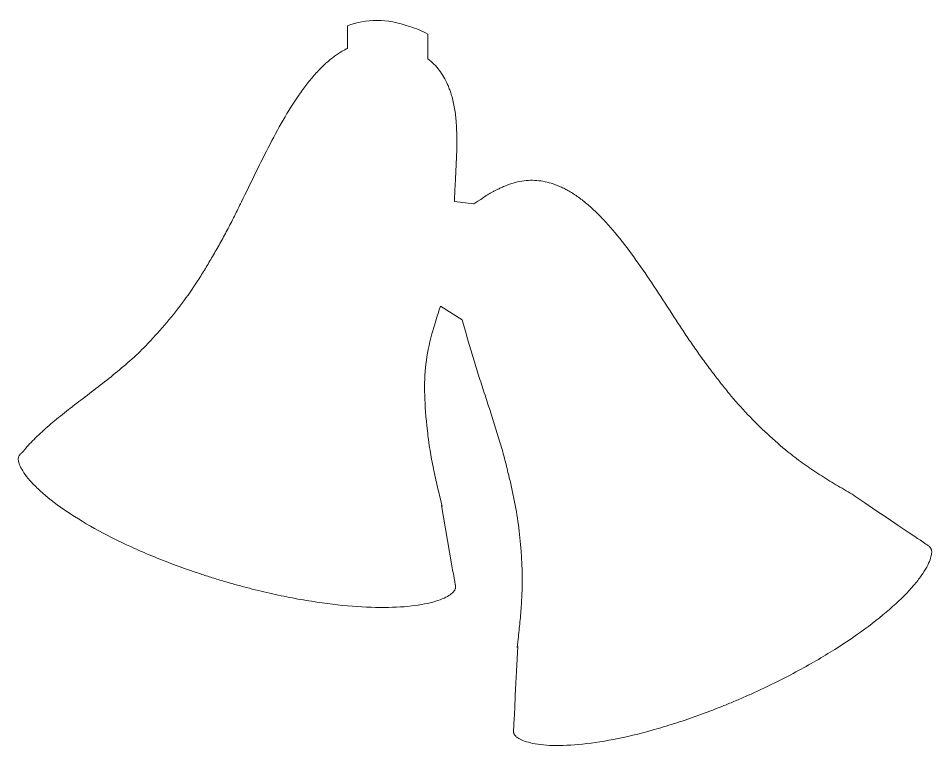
# Model space of a CAD drawing. Header units: millimetres. Extents: x -1421 to 1627, y -249 to 386.
# Drawn here: x -349.6 to 48.5, y -151.6 to 165.3 of the extents above; entities that cross this region are included whole.
import ezdxf

# ---------------------------------------------------------------- set-up
doc = ezdxf.new("R2010")
doc.units = ezdxf.units.MM
doc.header["$MEASUREMENT"] = 0
doc.layers.add('Camada 1', color=7, linetype='Continuous')

msp = doc.modelspace()

# ---------------------------------------------------------------- linework, layer by layer
at = {"layer": 'Camada 1', "color": 175, "lineweight": 20}
msp.add_open_spline([(-158.494, 107.2134), (-158.6142, 102.9319), (-158.8658, 98.6424), (-159.0894, 94.5037), (-159.0894, 94.5037), (-159.2598, 91.3508), (-159.4137, 88.2849), (-159.4844, 85.3853), (-159.4844, 85.3853), (-159.4844, 85.3853), (-151.0337, 84.3681), (-151.0337, 84.3681), (-151.0337, 84.3681), (-151.0337, 84.3681), (-149.2139, 85.5765), (-149.2139, 85.5765), (-149.2139, 85.5765), (-149.2139, 85.5765), (-148.0049, 86.3794), (-148.0049, 86.3794), (-148.0049, 86.3794), (-148.0049, 86.3794), (-146.7959, 87.1822), (-146.7959, 87.1822), (-146.7959, 87.1822), (-146.7959, 87.1822), (-146.1915, 87.5836), (-146.1915, 87.5836), (-146.1915, 87.5836), (-146.1915, 87.5836), (-145.8892, 87.7843), (-145.8892, 87.7843), (-145.8892, 87.7843), (-145.8892, 87.7843), (-145.587, 87.985), (-145.587, 87.985), (-145.587, 87.985), (-145.587, 87.985), (-145.3441, 88.145), (-145.3441, 88.145), (-145.3441, 88.145), (-145.3441, 88.145), (-145.1028, 88.301), (-145.1028, 88.301), (-145.1028, 88.301), (-145.1028, 88.301), (-144.6113, 88.6098), (-144.6113, 88.6098), (-144.6113, 88.6098), (-144.2806, 88.8136), (-143.9401, 89.0156), (-143.5921, 89.2142), (-143.5921, 89.2142), (-143.2441, 89.4129), (-142.8886, 89.6081), (-142.5234, 89.8007), (-142.5234, 89.8007), (-142.1583, 89.9933), (-141.7836, 90.1833), (-141.4036, 90.3684), (-141.4036, 90.3684), (-141.4036, 90.3684), (-140.8239, 90.6449), (-140.8239, 90.6449), (-140.8239, 90.6449), (-140.8239, 90.6449), (-140.5291, 90.7813), (-140.5291, 90.7813), (-140.5291, 90.7813), (-140.5291, 90.7813), (-140.3804, 90.849), (-140.3804, 90.849), (-140.3804, 90.849), (-140.3804, 90.849), (-140.2003, 90.9306), (-140.2003, 90.9306), (-140.2003, 90.9306), (-140.2003, 90.9306), (-140.0364, 91.0135), (-140.0364, 91.0135), (-140.0364, 91.0135), (-140.0364, 91.0135), (-139.9003, 91.0821), (-139.9003, 91.0821), (-139.9003, 91.0821), (-139.9003, 91.0821), (-139.6314, 91.2156), (-139.6314, 91.2156), (-139.6314, 91.2156), (-139.6314, 91.2156), (-139.0964, 91.4741), (-139.0964, 91.4741), (-139.0964, 91.4741), (-138.7425, 91.6419), (-138.3887, 91.8033), (-138.0378, 91.957), (-138.0378, 91.957), (-137.3361, 92.2646), (-136.6461, 92.5417), (-135.9651, 92.7914), (-135.9651, 92.7914), (-135.2841, 93.0412), (-134.6122, 93.2634), (-133.949, 93.4598), (-133.949, 93.4598), (-133.2859, 93.6561), (-132.6316, 93.8265), (-131.985, 93.9727), (-131.985, 93.9727), (-130.6919, 94.2651), (-129.4297, 94.4609), (-128.1884, 94.5706), (-128.1884, 94.5706), (-126.947, 94.6803), (-125.7266, 94.7041), (-124.516, 94.6479), (-124.516, 94.6479), (-123.3054, 94.5918), (-122.1047, 94.4557), (-120.9056, 94.2421), (-120.9056, 94.2421), (-119.7066, 94.0285), (-118.5091, 93.7373), (-117.3078, 93.3684), (-117.3078, 93.3684), (-116.1064, 92.9995), (-114.9011, 92.5528), (-113.6947, 92.0309), (-113.6947, 92.0309), (-113.0914, 91.7699), (-112.4879, 91.4901), (-111.8797, 91.1893), (-111.8797, 91.1893), (-111.2716, 90.8884), (-110.659, 90.5665), (-110.0601, 90.2338), (-110.0601, 90.2338), (-109.362, 89.846), (-108.6836, 89.444), (-107.9986, 89.0133), (-107.9986, 89.0133), (-107.3135, 88.5826), (-106.6218, 88.1233), (-105.9303, 87.6395), (-105.9303, 87.6395), (-104.5473, 86.6719), (-103.1652, 85.6064), (-101.7823, 84.4473), (-101.7823, 84.4473), (-100.3994, 83.2882), (-99.0158, 82.0354), (-97.6358, 80.699), (-97.6358, 80.699), (-96.2558, 79.3626), (-94.8796, 77.9425), (-93.5092, 76.4491), (-93.5092, 76.4491), (-90.7684, 73.4624), (-88.0512, 70.1822), (-85.3658, 66.6991), (-85.3658, 66.6991), (-82.6804, 63.216), (-80.0269, 59.53), (-77.4024, 55.7323), (-77.4024, 55.7323), (-74.7778, 51.9346), (-72.1821, 48.0252), (-69.6057, 44.0927), (-69.6057, 44.0927), (-67.0294, 40.1602), (-64.4724, 36.2046), (-61.9193, 32.311), (-61.9193, 32.311), (-60.6428, 30.3642), (-59.3672, 28.4329), (-58.0899, 26.5271), (-58.0899, 26.5271), (-56.8125, 24.6212), (-55.5334, 22.7409), (-54.2498, 20.8966), (-54.2498, 20.8966), (-52.9663, 19.0524), (-51.6784, 17.2443), (-50.3799, 15.4791), (-50.3799, 15.4791), (-49.7306, 14.5965), (-49.0787, 13.7246), (-48.4263, 12.8682), (-48.4263, 12.8682), (-47.7739, 12.0117), (-47.121, 11.1706), (-46.4555, 10.3319), (-46.4555, 10.3319), (-45.2325, 8.6793), (-43.9808, 7.0425), (-42.7088, 5.4324), (-42.7088, 5.4324), (-41.4368, 3.8224), (-40.1444, 2.2392), (-38.8296, 0.6804), (-38.8296, 0.6804), (-36.2, -2.4374), (-33.4812, -5.458), (-30.6748, -8.3784), (-30.6748, -8.3784), (-25.0621, -14.2193), (-19.0996, -19.6592), (-12.7934, -24.6922), (-12.7934, -24.6922), (-10.6617, -26.3936), (-8.4724, -28.0098), (-6.2284, -29.5757), (-6.2284, -29.5757), (-3.9845, -31.1415), (-1.6859, -32.6569), (0.6374, -34.1316), (0.6374, -34.1316), (2.9608, -35.6063), (5.3089, -37.0402), (7.6618, -38.4481), (7.6618, -38.4481), (8.8382, -39.152), (10.0158, -39.8495), (11.1885, -40.5399), (11.1885, -40.5399), (12.3612, -41.2304), (13.5289, -41.9138), (14.7005, -42.5984), (14.7005, -42.5984), (14.7005, -42.5984), (14.5355, -42.5758), (14.5355, -42.5758), (14.5355, -42.5758), (14.5355, -42.5758), (19.3776, -45.8393), (19.3776, -45.8393), (19.3776, -45.8393), (19.3776, -45.8393), (24.2196, -49.1028), (24.2196, -49.1028), (24.2196, -49.1028), (24.2196, -49.1028), (29.0617, -52.3663), (29.0617, -52.3663), (29.0617, -52.3663), (29.0617, -52.3663), (33.9038, -55.6298), (33.9038, -55.6298), (33.9038, -55.6298), (33.9038, -55.6298), (38.7459, -58.8933), (38.7459, -58.8933), (38.7459, -58.8933), (38.7459, -58.8933), (41.1669, -60.5251), (41.1669, -60.5251), (41.1669, -60.5251), (41.1669, -60.5251), (42.3774, -61.341), (42.3774, -61.341), (42.3774, -61.341), (42.3774, -61.341), (43.5879, -62.1569), (43.5879, -62.1569), (43.5879, -62.1569), (43.5879, -62.1569), (44.7984, -62.9727), (44.7984, -62.9727), (44.7984, -62.9727), (44.7984, -62.9727), (45.4037, -63.3807), (45.4037, -63.3807), (45.4037, -63.3807), (45.4037, -63.3807), (46.009, -63.7886), (46.009, -63.7886), (46.009, -63.7886), (46.009, -63.7886), (46.3116, -63.9926), (46.3116, -63.9926), (46.3116, -63.9926), (46.3116, -63.9926), (46.4629, -64.0946), (46.4629, -64.0946), (46.4629, -64.0946), (46.4629, -64.0946), (46.6142, -64.1966), (46.6142, -64.1966), (46.6142, -64.1966), (46.6142, -64.1966), (46.7767, -64.3077), (46.7767, -64.3077), (46.7767, -64.3077), (46.7767, -64.3077), (46.9113, -64.4043), (46.9113, -64.4043), (46.9113, -64.4043), (47.0016, -64.4704), (47.0804, -64.5313), (47.1554, -64.5918), (47.1554, -64.5918), (47.1554, -64.5918), (47.3678, -64.7709), (47.3678, -64.7709), (47.3678, -64.7709), (47.4998, -64.8876), (47.611, -64.9971), (47.7067, -65.1006), (47.7067, -65.1006), (47.8023, -65.2041), (47.8825, -65.3017), (47.9507, -65.3922), (47.9507, -65.3922), (48.087, -65.5732), (48.1753, -65.7262), (48.2565, -65.9092), (48.2565, -65.9092), (48.3111, -66.0323), (48.3539, -66.153), (48.3905, -66.2904), (48.3905, -66.2904), (48.4272, -66.4278), (48.4577, -66.582), (48.4785, -66.7663), (48.4785, -66.7663), (48.5203, -67.1349), (48.5233, -67.624), (48.4259, -68.2712), (48.4259, -68.2712), (48.3284, -68.9184), (48.1304, -69.7236), (47.7891, -70.6601), (47.7891, -70.6601), (47.4479, -71.5966), (46.9634, -72.6644), (46.324, -73.8299), (46.324, -73.8299), (45.6846, -74.9955), (44.8902, -76.2588), (43.9428, -77.5931), (43.9428, -77.5931), (42.9954, -78.9275), (41.8949, -80.3329), (40.6483, -81.789), (40.6483, -81.789), (38.1552, -84.7013), (35.0777, -87.8165), (31.4853, -91.0287), (31.4853, -91.0287), (27.893, -94.2409), (23.7857, -97.55), (19.2321, -100.884), (19.2321, -100.884), (14.6784, -104.218), (9.6783, -107.5768), (4.2959, -110.8991), (4.2959, -110.8991), (1.6048, -112.5602), (-1.182, -114.2122), (-4.0561, -115.8479), (-4.0561, -115.8479), (-6.9303, -117.4836), (-9.8919, -119.103), (-12.9343, -120.6997), (-12.9343, -120.6997), (-15.9768, -122.2964), (-19.1, -123.8704), (-22.2921, -125.4129), (-22.2921, -125.4129), (-23.8881, -126.1842), (-25.5014, -126.9476), (-27.1364, -127.7049), (-27.1364, -127.7049), (-28.7714, -128.4621), (-30.4283, -129.2131), (-32.0833, -129.947), (-32.0833, -129.947), (-33.7384, -130.6809), (-35.4073, -131.4046), (-37.0662, -132.1081), (-37.0662, -132.1081), (-38.7251, -132.8115), (-40.374, -133.4946), (-42.0171, -134.1597), (-42.0171, -134.1597), (-45.3034, -135.4899), (-48.5668, -136.748), (-51.7927, -137.931), (-51.7927, -137.931), (-55.0187, -139.1139), (-58.2072, -140.2217), (-61.3491, -141.2537), (-61.3491, -141.2537), (-64.491, -142.2857), (-67.5862, -143.242), (-70.6241, -144.1213), (-70.6241, -144.1213), (-76.6999, -145.8799), (-82.5461, -147.3308), (-88.0742, -148.4674), (-88.0742, -148.4674), (-93.6023, -149.604), (-98.8123, -150.4264), (-103.6047, -150.9324), (-103.6047, -150.9324), (-108.3971, -151.4383), (-112.772, -151.6277), (-116.6042, -151.5203), (-116.6042, -151.5203), (-118.5203, -151.4665), (-120.3007, -151.3386), (-121.9257, -151.1449), (-121.9257, -151.1449), (-123.5506, -150.9513), (-125.0202, -150.6919), (-126.3132, -150.3833), (-126.3132, -150.3833), (-127.6063, -150.0747), (-128.7229, -149.7169), (-129.6461, -149.341), (-129.6461, -149.341), (-130.5692, -148.9652), (-131.2989, -148.5714), (-131.8439, -148.2091), (-131.8439, -148.2091), (-132.389, -147.8469), (-132.7494, -147.5163), (-132.9945, -147.2379), (-132.9945, -147.2379), (-133.1171, -147.0987), (-133.2109, -146.9726), (-133.2881, -146.8532), (-133.2881, -146.8532), (-133.3653, -146.7337), (-133.426, -146.621), (-133.4806, -146.4979), (-133.4806, -146.4979), (-133.516, -146.4182), (-133.546, -146.3393), (-133.5733, -146.2534), (-133.5733, -146.2534), (-133.6006, -146.1675), (-133.6253, -146.0747), (-133.6467, -145.9706), (-133.6467, -145.9706), (-133.6681, -145.8664), (-133.6862, -145.7509), (-133.6995, -145.621), (-133.6995, -145.621), (-133.6995, -145.621), (-133.7156, -145.414), (-133.7156, -145.414), (-133.7156, -145.414), (-133.7156, -145.414), (-133.7225, -145.1827), (-133.7225, -145.1827), (-133.7225, -145.1827), (-133.7229, -145.1429), (-133.7228, -145.1029), (-133.722, -145.0575), (-133.722, -145.0575), (-133.722, -145.0575), (-133.7186, -144.9257), (-133.7186, -144.9257), (-133.7186, -144.9257), (-133.7186, -144.9257), (-133.7157, -144.8572), (-133.7157, -144.8572), (-133.7157, -144.8572), (-133.7157, -144.8572), (-133.7082, -144.705), (-133.7082, -144.705), (-133.7082, -144.705), (-133.7082, -144.705), (-133.6917, -144.3724), (-133.6917, -144.3724), (-133.6917, -144.3724), (-133.6917, -144.3724), (-133.6588, -143.7072), (-133.6588, -143.7072), (-133.6588, -143.7072), (-133.6588, -143.7072), (-133.6259, -143.0419), (-133.6259, -143.0419), (-133.6259, -143.0419), (-133.6259, -143.0419), (-133.56, -141.7115), (-133.56, -141.7115), (-133.56, -141.7115), (-133.56, -141.7115), (-133.4942, -140.3811), (-133.4942, -140.3811), (-133.4942, -140.3811), (-133.4942, -140.3811), (-133.3625, -137.7203), (-133.3625, -137.7203), (-133.3625, -137.7203), (-133.3625, -137.7203), (-133.2308, -135.0594), (-133.2308, -135.0594), (-133.2308, -135.0594), (-133.2308, -135.0594), (-132.9675, -129.7377), (-132.9675, -129.7377), (-132.9675, -129.7377), (-132.9675, -129.7377), (-132.7041, -124.416), (-132.7041, -124.416), (-132.7041, -124.416), (-132.7041, -124.416), (-132.4407, -119.0943), (-132.4407, -119.0943), (-132.4407, -119.0943), (-132.4407, -119.0943), (-132.1774, -113.7726), (-132.1774, -113.7726), (-132.1774, -113.7726), (-132.1774, -113.7726), (-131.914, -108.4509), (-131.914, -108.4509), (-131.914, -108.4509), (-131.914, -108.4509), (-132.1155, -108.7918), (-132.1155, -108.7918), (-132.1155, -108.7918), (-132.1155, -108.7918), (-131.7047, -105.1419), (-131.7047, -105.1419), (-131.7047, -105.1419), (-131.5686, -103.9203), (-131.4338, -102.6886), (-131.303, -101.4498), (-131.303, -101.4498), (-131.0415, -98.9723), (-130.7962, -96.4666), (-130.5879, -93.9241), (-130.5879, -93.9241), (-130.3796, -91.3816), (-130.2082, -88.8022), (-130.0957, -86.1872), (-130.0957, -86.1872), (-130.0395, -84.8798), (-129.998, -83.5634), (-129.9742, -82.2322), (-129.9742, -82.2322), (-129.9503, -80.9009), (-129.944, -79.5548), (-129.958, -78.2161), (-129.958, -78.2161), (-130.0376, -70.5784), (-130.5939, -62.9622), (-131.6261, -55.3624), (-131.6261, -55.3624), (-132.1423, -51.5625), (-132.7774, -47.7667), (-133.5304, -43.979), (-133.5304, -43.979), (-133.9069, -42.0852), (-134.3129, -40.1934), (-134.7491, -38.3008), (-134.7491, -38.3008), (-135.1853, -36.4081), (-135.6516, -34.5147), (-136.145, -32.6323), (-136.145, -32.6323), (-136.4177, -31.4286), (-136.7032, -30.2358), (-137.0048, -29.0308), (-137.0048, -29.0308), (-137.3063, -27.8258), (-137.6239, -26.6086), (-137.9543, -25.3854), (-137.9543, -25.3854), (-138.6151, -22.9389), (-139.327, -20.4681), (-140.076, -17.9732), (-140.076, -17.9732), (-140.8249, -15.4782), (-141.6108, -12.9592), (-142.4188, -10.4233), (-142.4188, -10.4233), (-143.2268, -7.8875), (-144.0568, -5.3349), (-144.8944, -2.7723), (-144.8944, -2.7723), (-145.732, -0.2097), (-146.5771, 2.363), (-147.4153, 4.9371), (-147.4153, 4.9371), (-148.2535, 7.5113), (-149.0847, 10.0868), (-149.8948, 12.657), (-149.8948, 12.657), (-150.7049, 15.2271), (-151.4939, 17.7918), (-152.2466, 20.3347), (-152.2466, 20.3347), (-152.6229, 21.6062), (-152.9902, 22.8722), (-153.3478, 24.1402), (-153.3478, 24.1402), (-153.3478, 24.1402), (-153.8821, 26.0531), (-153.8821, 26.0531), (-153.8821, 26.0531), (-153.8821, 26.0531), (-154.424, 28.0044), (-154.424, 28.0044), (-154.424, 28.0044), (-154.424, 28.0044), (-155.5077, 31.9069), (-155.5077, 31.9069), (-155.5077, 31.9069), (-155.5077, 31.9069), (-156.0512, 33.8641), (-156.0512, 33.8641), (-156.0512, 33.8641), (-156.0512, 33.8641), (-165.5287, 39.9099), (-165.5287, 39.9099), (-165.5287, 39.9099), (-167.0465, 35.4088), (-168.2931, 31.4246), (-169.2881, 27.7241), (-169.2881, 27.7241), (-170.5403, 23.0672), (-171.3957, 18.8624), (-171.9078, 14.5946), (-171.9078, 14.5946), (-172.4199, 10.3268), (-172.5899, 5.9882), (-172.445, 1.0586), (-172.445, 1.0586), (-172.3111, -3.4986), (-171.906, -8.5594), (-171.2505, -14.4946), (-171.2505, -14.4946), (-171.2505, -14.4946), (-171.1403, -15.4833), (-171.1403, -15.4833), (-171.1403, -15.4833), (-171.1403, -15.4833), (-171.083, -15.9836), (-171.083, -15.9836), (-171.083, -15.9836), (-171.083, -15.9836), (-171.0207, -16.5179), (-171.0207, -16.5179), (-171.0207, -16.5179), (-171.0207, -16.5179), (-170.8901, -17.5824), (-170.8901, -17.5824), (-170.8901, -17.5824), (-170.8009, -18.2871), (-170.7061, -18.9935), (-170.6067, -19.6954), (-170.6067, -19.6954), (-170.408, -21.0993), (-170.1911, -22.4854), (-169.959, -23.8592), (-169.959, -23.8592), (-169.4947, -26.6068), (-168.9694, -29.3049), (-168.4091, -31.9573), (-168.4091, -31.9573), (-167.8489, -34.6097), (-167.2538, -37.2162), (-166.6473, -39.7897), (-166.6473, -39.7897), (-166.344, -41.0765), (-166.0379, -42.355), (-165.7327, -43.6225), (-165.7327, -43.6225), (-165.7327, -43.6225), (-164.8188, -47.4084), (-164.8188, -47.4084), (-164.8188, -47.4084), (-164.8188, -47.4084), (-165.1754, -46.9627), (-165.1754, -46.9627), (-165.1754, -46.9627), (-165.1754, -46.9627), (-164.2807, -52.0559), (-164.2807, -52.0559), (-164.2807, -52.0559), (-164.2807, -52.0559), (-163.3859, -57.1492), (-163.3859, -57.1492), (-163.3859, -57.1492), (-163.3859, -57.1492), (-162.4912, -62.2424), (-162.4912, -62.2424), (-162.4912, -62.2424), (-162.4912, -62.2424), (-161.5965, -67.3357), (-161.5965, -67.3357), (-161.5965, -67.3357), (-161.5965, -67.3357), (-160.7017, -72.4289), (-160.7017, -72.4289), (-160.7017, -72.4289), (-160.7017, -72.4289), (-160.2544, -74.9756), (-160.2544, -74.9756), (-160.2544, -74.9756), (-160.2544, -74.9756), (-159.807, -77.5222), (-159.807, -77.5222), (-159.807, -77.5222), (-159.807, -77.5222), (-159.5833, -78.7955), (-159.5833, -78.7955), (-159.5833, -78.7955), (-159.5833, -78.7955), (-159.4715, -79.4322), (-159.4715, -79.4322), (-159.4715, -79.4322), (-159.4715, -79.4322), (-159.3596, -80.0688), (-159.3596, -80.0688), (-159.3596, -80.0688), (-159.3596, -80.0688), (-159.2478, -80.7055), (-159.2478, -80.7055), (-159.2478, -80.7055), (-159.2478, -80.7055), (-159.1919, -81.0238), (-159.1919, -81.0238), (-159.1919, -81.0238), (-159.1919, -81.0238), (-159.1359, -81.3421), (-159.1359, -81.3421), (-159.1359, -81.3421), (-159.1359, -81.3421), (-159.108, -81.5013), (-159.108, -81.5013), (-159.108, -81.5013), (-159.108, -81.5013), (-159.094, -81.5809), (-159.094, -81.5809), (-159.094, -81.5809), (-159.094, -81.5809), (-159.0845, -81.6351), (-159.0845, -81.6351), (-159.0845, -81.6351), (-159.0845, -81.6351), (-159.0736, -81.7005), (-159.0736, -81.7005), (-159.0736, -81.7005), (-159.0736, -81.7005), (-159.0636, -81.7644), (-159.0636, -81.7644), (-159.0636, -81.7644), (-159.0636, -81.7644), (-159.0324, -82.0056), (-159.0324, -82.0056), (-159.0324, -82.0056), (-159.0164, -82.1566), (-159.0083, -82.2961), (-159.0065, -82.4213), (-159.0065, -82.4213), (-159.0046, -82.5465), (-159.0091, -82.6574), (-159.0177, -82.7588), (-159.0177, -82.7588), (-159.0263, -82.8601), (-159.0391, -82.9519), (-159.0553, -83.0376), (-159.0553, -83.0376), (-159.0715, -83.1232), (-159.0911, -83.2029), (-159.1155, -83.2838), (-159.1155, -83.2838), (-159.1544, -83.4128), (-159.2006, -83.5322), (-159.2625, -83.6603), (-159.2625, -83.6603), (-159.3243, -83.7884), (-159.4016, -83.9252), (-159.506, -84.0785), (-159.506, -84.0785), (-159.7147, -84.3851), (-160.0312, -84.7579), (-160.5271, -85.1849), (-160.5271, -85.1849), (-161.0229, -85.612), (-161.698, -86.0934), (-162.5674, -86.5808), (-162.5674, -86.5808), (-163.4367, -87.0683), (-164.5003, -87.5619), (-165.745, -88.0286), (-165.745, -88.0286), (-166.9898, -88.4953), (-168.4158, -88.9351), (-170.0041, -89.3289), (-170.0041, -89.3289), (-171.5925, -89.7227), (-173.3433, -90.0706), (-175.2379, -90.3617), (-175.2379, -90.3617), (-179.0271, -90.944), (-183.3916, -91.2989), (-188.2098, -91.3917), (-188.2098, -91.3917), (-193.028, -91.4844), (-198.2997, -91.315), (-203.9262, -90.8732), (-203.9262, -90.8732), (-209.5526, -90.4314), (-215.5337, -89.7173), (-221.7808, -88.7263), (-221.7808, -88.7263), (-224.9043, -88.2308), (-228.0943, -87.6661), (-231.34, -87.0319), (-231.34, -87.0319), (-234.5857, -86.3978), (-237.8871, -85.6943), (-241.2349, -84.9209), (-241.2349, -84.9209), (-244.5828, -84.1474), (-247.9771, -83.304), (-251.4031, -82.392), (-251.4031, -82.392), (-253.116, -81.936), (-254.8369, -81.4628), (-256.5703, -80.9706), (-256.5703, -80.9706), (-258.3037, -80.4785), (-260.0496, -79.9674), (-261.7829, -79.4446), (-261.7829, -79.4446), (-263.5162, -78.9218), (-265.2535, -78.3822), (-266.9699, -77.8337), (-266.9699, -77.8337), (-268.6863, -77.2853), (-270.3818, -76.728), (-272.0613, -76.1607), (-272.0613, -76.1607), (-275.4201, -75.0262), (-278.7146, -73.852), (-281.9317, -72.6452), (-281.9317, -72.6452), (-285.1489, -71.4384), (-288.2886, -70.1991), (-291.3435, -68.9327), (-291.3435, -68.9327), (-294.3985, -67.6663), (-297.3687, -66.3729), (-300.2453, -65.0585), (-300.2453, -65.0585), (-305.9984, -62.4299), (-311.3767, -59.7175), (-316.309, -56.9744), (-316.309, -56.9744), (-321.2412, -54.2313), (-325.7274, -51.4574), (-329.6906, -48.7158), (-329.6906, -48.7158), (-333.6539, -45.9743), (-337.0941, -43.2651), (-339.9294, -40.6847), (-339.9294, -40.6847), (-341.347, -39.3945), (-342.6134, -38.1365), (-343.719, -36.93), (-343.719, -36.93), (-344.8247, -35.7236), (-345.7696, -34.5687), (-346.5487, -33.4915), (-346.5487, -33.4915), (-347.3278, -32.4144), (-347.941, -31.415), (-348.3958, -30.5281), (-348.3958, -30.5281), (-348.8506, -29.6412), (-349.1469, -28.8668), (-349.3239, -28.2368), (-349.3239, -28.2368), (-349.5009, -27.6067), (-349.5585, -27.1211), (-349.5629, -26.7502), (-349.5629, -26.7502), (-349.565, -26.5647), (-349.5539, -26.408), (-349.5346, -26.2671), (-349.5346, -26.2671), (-349.5152, -26.1261), (-349.4877, -26.001), (-349.4488, -25.872), (-349.4488, -25.872), (-349.4068, -25.7327), (-349.3569, -25.6061), (-349.2872, -25.4665), (-349.2872, -25.4665), (-349.2175, -25.327), (-349.1281, -25.1747), (-349.0052, -25.0033), (-349.0052, -25.0033), (-348.9437, -24.9176), (-348.8739, -24.8271), (-348.7944, -24.732), (-348.7944, -24.732), (-348.7149, -24.6369), (-348.6258, -24.5373), (-348.524, -24.4317), (-348.524, -24.4317), (-348.524, -24.4317), (-348.3637, -24.2711), (-348.3637, -24.2711), (-348.3637, -24.2711), (-348.3637, -24.2711), (-348.1857, -24.1041), (-348.1857, -24.1041), (-348.1857, -24.1041), (-348.1857, -24.1041), (-348.0897, -24.0183), (-348.0897, -24.0183), (-348.0897, -24.0183), (-348.0897, -24.0183), (-348.0641, -23.9959), (-348.0641, -23.9959), (-348.0641, -23.9959), (-348.0641, -23.9959), (-348.0127, -23.951), (-348.0127, -23.951), (-348.0127, -23.951), (-348.0127, -23.951), (-347.91, -23.8613), (-347.91, -23.8613), (-347.91, -23.8613), (-347.91, -23.8613), (-347.499, -23.5023), (-347.499, -23.5023), (-347.499, -23.5023), (-347.499, -23.5023), (-347.1895, -23.1244), (-347.1895, -23.1244), (-347.1895, -23.1244), (-347.1895, -23.1244), (-347.0347, -22.9354), (-347.0347, -22.9354), (-347.0347, -22.9354), (-347.0347, -22.9354), (-346.9001, -22.7715), (-346.9001, -22.7715), (-346.9001, -22.7715), (-346.9001, -22.7715), (-346.6308, -22.4476), (-346.6308, -22.4476), (-346.6308, -22.4476), (-346.6308, -22.4476), (-346.3566, -22.1229), (-346.3566, -22.1229), (-346.3566, -22.1229), (-345.9886, -21.6903), (-345.6065, -21.2543), (-345.2123, -20.8167), (-345.2123, -20.8167), (-344.4239, -19.9416), (-343.5872, -19.0605), (-342.7057, -18.1737), (-342.7057, -18.1737), (-341.8242, -17.2869), (-340.8979, -16.3943), (-339.9323, -15.4974), (-339.9323, -15.4974), (-338.9667, -14.6005), (-337.9619, -13.6992), (-336.923, -12.7941), (-336.923, -12.7941), (-334.8452, -10.9838), (-332.6315, -9.1581), (-330.3253, -7.3163), (-330.3253, -7.3163), (-328.0191, -5.4746), (-325.6204, -3.6167), (-323.1717, -1.7369), (-323.1717, -1.7369), (-320.7229, 0.1429), (-318.2241, 2.0447), (-315.7168, 3.9774), (-315.7168, 3.9774), (-313.2095, 5.91), (-310.6938, 7.8735), (-308.2078, 9.8826), (-308.2078, 9.8826), (-305.7218, 11.8916), (-303.2655, 13.9462), (-300.8849, 16.0565), (-300.8849, 16.0565), (-298.5043, 18.1668), (-296.1994, 20.3328), (-293.9863, 22.6025), (-293.9863, 22.6025), (-288.3534, 28.3791), (-283.112, 34.5171), (-278.2676, 41.0093), (-278.2676, 41.0093), (-275.8453, 44.2554), (-273.5223, 47.5901), (-271.3001, 51.0101), (-271.3001, 51.0101), (-270.1889, 52.7201), (-269.103, 54.4514), (-268.0406, 56.2068), (-268.0406, 56.2068), (-266.9782, 57.9622), (-265.9394, 59.7418), (-264.9309, 61.5333), (-264.9309, 61.5333), (-264.3747, 62.4482), (-263.8312, 63.3638), (-263.2901, 64.2946), (-263.2901, 64.2946), (-262.7491, 65.2254), (-262.2104, 66.1714), (-261.6757, 67.1278), (-261.6757, 67.1278), (-260.6063, 69.0405), (-259.5528, 70.9945), (-258.508, 72.9837), (-258.508, 72.9837), (-257.4633, 74.973), (-256.4274, 76.9976), (-255.3964, 79.0472), (-255.3964, 79.0472), (-254.3655, 81.0968), (-253.3394, 83.1715), (-252.3144, 85.2617), (-252.3144, 85.2617), (-250.2643, 89.442), (-248.218, 93.6844), (-246.1496, 97.9062), (-246.1496, 97.9062), (-244.0812, 102.1281), (-241.9907, 106.3294), (-239.8577, 110.4235), (-239.8577, 110.4235), (-237.7247, 114.5175), (-235.5492, 118.5044), (-233.3169, 122.2938), (-233.3169, 122.2938), (-231.0845, 126.0832), (-228.7953, 129.6752), (-226.4464, 132.9791), (-226.4464, 132.9791), (-225.272, 134.631), (-224.0826, 136.2108), (-222.8791, 137.7082), (-222.8791, 137.7082), (-221.6757, 139.2056), (-220.4582, 140.6204), (-219.2298, 141.9422), (-219.2298, 141.9422), (-218.0015, 143.264), (-216.7623, 144.4927), (-215.5101, 145.6245), (-215.5101, 145.6245), (-214.884, 146.1903), (-214.2546, 146.732), (-213.6283, 147.2444), (-213.6283, 147.2444), (-213.002, 147.7567), (-212.3788, 148.2399), (-211.7342, 148.7113), (-211.7342, 148.7113), (-211.1812, 149.1157), (-210.6133, 149.5112), (-210.0472, 149.8852), (-210.0472, 149.8852), (-209.4811, 150.2592), (-208.917, 150.6117), (-208.3508, 150.9455), (-208.3508, 150.9455), (-207.6139, 151.3799), (-206.8734, 151.7827), (-206.1304, 152.153), (-206.1304, 152.153), (-206.1304, 152.153), (-206.1304, 161.9514), (-206.1304, 161.9514), (-206.1304, 161.9514), (-198.0289, 164.9584), (-189.0345, 165.2507), (-179.062, 161.6818), (-179.062, 161.6818), (-176.1706, 160.7844), (-173.5326, 159.6829), (-171.1304, 158.3974), (-171.1304, 158.3974), (-171.1304, 158.3974), (-171.1304, 147.7074), (-171.1304, 147.7074), (-171.1304, 147.7074), (-171.1304, 147.7074), (-171.0416, 147.6377), (-171.0416, 147.6377), (-171.0416, 147.6377), (-170.0909, 146.8884), (-169.2113, 146.095), (-168.3917, 145.2549), (-168.3917, 145.2549), (-167.572, 144.4147), (-166.8123, 143.5279), (-166.1049, 142.5906), (-166.1049, 142.5906), (-165.3976, 141.6533), (-164.7427, 140.6657), (-164.1361, 139.6236), (-164.1361, 139.6236), (-163.5295, 138.5816), (-162.9712, 137.4852), (-162.4613, 136.3371), (-162.4613, 136.3371), (-162.2063, 135.7631), (-161.9633, 135.1762), (-161.731, 134.5722), (-161.731, 134.5722), (-161.4986, 133.9681), (-161.2768, 133.3469), (-161.0716, 132.7268), (-161.0716, 132.7268), (-161.0716, 132.7268), (-160.74, 131.6815), (-160.74, 131.6815), (-160.74, 131.6815), (-160.18, 129.8366), (-159.7481, 127.9197), (-159.4163, 125.9491), (-159.4163, 125.9491), (-159.0844, 123.9785), (-158.8526, 121.954), (-158.6965, 119.8922), (-158.6965, 119.8922), (-158.3843, 115.7687), (-158.3739, 111.495), (-158.494, 107.2134)], degree=3, knots=[0, 0, 0, 0, 0.0034965, 0.0034965, 0.0034965, 0.0034965, 0.00699301, 0.00699301, 0.00699301, 0.00699301, 0.01048951, 0.01048951, 0.01048951, 0.01048951, 0.01398601, 0.01398601, 0.01398601, 0.01398601, 0.01748252, 0.01748252, 0.01748252, 0.01748252, 0.02097902, 0.02097902, 0.02097902, 0.02097902, 0.02447552, 0.02447552, 0.02447552, 0.02447552, 0.02797203, 0.02797203, 0.02797203, 0.02797203, 0.03146853, 0.03146853, 0.03146853, 0.03146853, 0.03496503, 0.03496503, 0.03496503, 0.03496503, 0.03846154, 0.03846154, 0.03846154, 0.03846154, 0.04195804, 0.04195804, 0.04195804, 0.04195804, 0.04545455, 0.04545455, 0.04545455, 0.04545455, 0.04895105, 0.04895105, 0.04895105, 0.04895105, 0.05244755, 0.05244755, 0.05244755, 0.05244755, 0.05594406, 0.05594406, 0.05594406, 0.05594406, 0.05944056, 0.05944056, 0.05944056, 0.05944056, 0.06293706, 0.06293706, 0.06293706, 0.06293706, 0.06643357, 0.06643357, 0.06643357, 0.06643357, 0.06993007, 0.06993007, 0.06993007, 0.06993007, 0.07342657, 0.07342657, 0.07342657, 0.07342657, 0.07692308, 0.07692308, 0.07692308, 0.07692308, 0.08041958, 0.08041958, 0.08041958, 0.08041958, 0.08391608, 0.08391608, 0.08391608, 0.08391608, 0.08741259, 0.08741259, 0.08741259, 0.08741259, 0.09090909, 0.09090909, 0.09090909, 0.09090909, 0.09440559, 0.09440559, 0.09440559, 0.09440559, 0.0979021, 0.0979021, 0.0979021, 0.0979021, 0.1013986, 0.1013986, 0.1013986, 0.1013986, 0.1048951, 0.1048951, 0.1048951, 0.1048951, 0.10839161, 0.10839161, 0.10839161, 0.10839161, 0.11188811, 0.11188811, 0.11188811, 0.11188811, 0.11538462, 0.11538462, 0.11538462, 0.11538462, 0.11888112, 0.11888112, 0.11888112, 0.11888112, 0.12237762, 0.12237762, 0.12237762, 0.12237762, 0.12587413, 0.12587413, 0.12587413, 0.12587413, 0.12937063, 0.12937063, 0.12937063, 0.12937063, 0.13286713, 0.13286713, 0.13286713, 0.13286713, 0.13636364, 0.13636364, 0.13636364, 0.13636364, 0.13986014, 0.13986014, 0.13986014, 0.13986014, 0.14335664, 0.14335664, 0.14335664, 0.14335664, 0.14685315, 0.14685315, 0.14685315, 0.14685315, 0.15034965, 0.15034965, 0.15034965, 0.15034965, 0.15384615, 0.15384615, 0.15384615, 0.15384615, 0.15734266, 0.15734266, 0.15734266, 0.15734266, 0.16083916, 0.16083916, 0.16083916, 0.16083916, 0.16433566, 0.16433566, 0.16433566, 0.16433566, 0.16783217, 0.16783217, 0.16783217, 0.16783217, 0.17132867, 0.17132867, 0.17132867, 0.17132867, 0.17482517, 0.17482517, 0.17482517, 0.17482517, 0.17832168, 0.17832168, 0.17832168, 0.17832168, 0.18181818, 0.18181818, 0.18181818, 0.18181818, 0.18531469, 0.18531469, 0.18531469, 0.18531469, 0.18881119, 0.18881119, 0.18881119, 0.18881119, 0.19230769, 0.19230769, 0.19230769, 0.19230769, 0.1958042, 0.1958042, 0.1958042, 0.1958042, 0.1993007, 0.1993007, 0.1993007, 0.1993007, 0.2027972, 0.2027972, 0.2027972, 0.2027972, 0.20629371, 0.20629371, 0.20629371, 0.20629371, 0.20979021, 0.20979021, 0.20979021, 0.20979021, 0.21328671, 0.21328671, 0.21328671, 0.21328671, 0.21678322, 0.21678322, 0.21678322, 0.21678322, 0.22027972, 0.22027972, 0.22027972, 0.22027972, 0.22377622, 0.22377622, 0.22377622, 0.22377622, 0.22727273, 0.22727273, 0.22727273, 0.22727273, 0.23076923, 0.23076923, 0.23076923, 0.23076923, 0.23426573, 0.23426573, 0.23426573, 0.23426573, 0.23776224, 0.23776224, 0.23776224, 0.23776224, 0.24125874, 0.24125874, 0.24125874, 0.24125874, 0.24475524, 0.24475524, 0.24475524, 0.24475524, 0.24825175, 0.24825175, 0.24825175, 0.24825175, 0.25174825, 0.25174825, 0.25174825, 0.25174825, 0.25524476, 0.25524476, 0.25524476, 0.25524476, 0.25874126, 0.25874126, 0.25874126, 0.25874126, 0.26223776, 0.26223776, 0.26223776, 0.26223776, 0.26573427, 0.26573427, 0.26573427, 0.26573427, 0.26923077, 0.26923077, 0.26923077, 0.26923077, 0.27272727, 0.27272727, 0.27272727, 0.27272727, 0.27622378, 0.27622378, 0.27622378, 0.27622378, 0.27972028, 0.27972028, 0.27972028, 0.27972028, 0.28321678, 0.28321678, 0.28321678, 0.28321678, 0.28671329, 0.28671329, 0.28671329, 0.28671329, 0.29020979, 0.29020979, 0.29020979, 0.29020979, 0.29370629, 0.29370629, 0.29370629, 0.29370629, 0.2972028, 0.2972028, 0.2972028, 0.2972028, 0.3006993, 0.3006993, 0.3006993, 0.3006993, 0.3041958, 0.3041958, 0.3041958, 0.3041958, 0.30769231, 0.30769231, 0.30769231, 0.30769231, 0.31118881, 0.31118881, 0.31118881, 0.31118881, 0.31468531, 0.31468531, 0.31468531, 0.31468531, 0.31818182, 0.31818182, 0.31818182, 0.31818182, 0.32167832, 0.32167832, 0.32167832, 0.32167832, 0.32517483, 0.32517483, 0.32517483, 0.32517483, 0.32867133, 0.32867133, 0.32867133, 0.32867133, 0.33216783, 0.33216783, 0.33216783, 0.33216783, 0.33566434, 0.33566434, 0.33566434, 0.33566434, 0.33916084, 0.33916084, 0.33916084, 0.33916084, 0.34265734, 0.34265734, 0.34265734, 0.34265734, 0.34615385, 0.34615385, 0.34615385, 0.34615385, 0.34965035, 0.34965035, 0.34965035, 0.34965035, 0.35314685, 0.35314685, 0.35314685, 0.35314685, 0.35664336, 0.35664336, 0.35664336, 0.35664336, 0.36013986, 0.36013986, 0.36013986, 0.36013986, 0.36363636, 0.36363636, 0.36363636, 0.36363636, 0.36713287, 0.36713287, 0.36713287, 0.36713287, 0.37062937, 0.37062937, 0.37062937, 0.37062937, 0.37412587, 0.37412587, 0.37412587, 0.37412587, 0.37762238, 0.37762238, 0.37762238, 0.37762238, 0.38111888, 0.38111888, 0.38111888, 0.38111888, 0.38461538, 0.38461538, 0.38461538, 0.38461538, 0.38811189, 0.38811189, 0.38811189, 0.38811189, 0.39160839, 0.39160839, 0.39160839, 0.39160839, 0.3951049, 0.3951049, 0.3951049, 0.3951049, 0.3986014, 0.3986014, 0.3986014, 0.3986014, 0.4020979, 0.4020979, 0.4020979, 0.4020979, 0.40559441, 0.40559441, 0.40559441, 0.40559441, 0.40909091, 0.40909091, 0.40909091, 0.40909091, 0.41258741, 0.41258741, 0.41258741, 0.41258741, 0.41608392, 0.41608392, 0.41608392, 0.41608392, 0.41958042, 0.41958042, 0.41958042, 0.41958042, 0.42307692, 0.42307692, 0.42307692, 0.42307692, 0.42657343, 0.42657343, 0.42657343, 0.42657343, 0.43006993, 0.43006993, 0.43006993, 0.43006993, 0.43356643, 0.43356643, 0.43356643, 0.43356643, 0.43706294, 0.43706294, 0.43706294, 0.43706294, 0.44055944, 0.44055944, 0.44055944, 0.44055944, 0.44405594, 0.44405594, 0.44405594, 0.44405594, 0.44755245, 0.44755245, 0.44755245, 0.44755245, 0.45104895, 0.45104895, 0.45104895, 0.45104895, 0.45454545, 0.45454545, 0.45454545, 0.45454545, 0.45804196, 0.45804196, 0.45804196, 0.45804196, 0.46153846, 0.46153846, 0.46153846, 0.46153846, 0.46503497, 0.46503497, 0.46503497, 0.46503497, 0.46853147, 0.46853147, 0.46853147, 0.46853147, 0.47202797, 0.47202797, 0.47202797, 0.47202797, 0.47552448, 0.47552448, 0.47552448, 0.47552448, 0.47902098, 0.47902098, 0.47902098, 0.47902098, 0.48251748, 0.48251748, 0.48251748, 0.48251748, 0.48601399, 0.48601399, 0.48601399, 0.48601399, 0.48951049, 0.48951049, 0.48951049, 0.48951049, 0.49300699, 0.49300699, 0.49300699, 0.49300699, 0.4965035, 0.4965035, 0.4965035, 0.4965035, 0.5, 0.5, 0.5, 0.5, 0.5034965, 0.5034965, 0.5034965, 0.5034965, 0.50699301, 0.50699301, 0.50699301, 0.50699301, 0.51048951, 0.51048951, 0.51048951, 0.51048951, 0.51398601, 0.51398601, 0.51398601, 0.51398601, 0.51748252, 0.51748252, 0.51748252, 0.51748252, 0.52097902, 0.52097902, 0.52097902, 0.52097902, 0.52447552, 0.52447552, 0.52447552, 0.52447552, 0.52797203, 0.52797203, 0.52797203, 0.52797203, 0.53146853, 0.53146853, 0.53146853, 0.53146853, 0.53496503, 0.53496503, 0.53496503, 0.53496503, 0.53846154, 0.53846154, 0.53846154, 0.53846154, 0.54195804, 0.54195804, 0.54195804, 0.54195804, 0.54545455, 0.54545455, 0.54545455, 0.54545455, 0.54895105, 0.54895105, 0.54895105, 0.54895105, 0.55244755, 0.55244755, 0.55244755, 0.55244755, 0.55594406, 0.55594406, 0.55594406, 0.55594406, 0.55944056, 0.55944056, 0.55944056, 0.55944056, 0.56293706, 0.56293706, 0.56293706, 0.56293706, 0.56643357, 0.56643357, 0.56643357, 0.56643357, 0.56993007, 0.56993007, 0.56993007, 0.56993007, 0.57342657, 0.57342657, 0.57342657, 0.57342657, 0.57692308, 0.57692308, 0.57692308, 0.57692308, 0.58041958, 0.58041958, 0.58041958, 0.58041958, 0.58391608, 0.58391608, 0.58391608, 0.58391608, 0.58741259, 0.58741259, 0.58741259, 0.58741259, 0.59090909, 0.59090909, 0.59090909, 0.59090909, 0.59440559, 0.59440559, 0.59440559, 0.59440559, 0.5979021, 0.5979021, 0.5979021, 0.5979021, 0.6013986, 0.6013986, 0.6013986, 0.6013986, 0.6048951, 0.6048951, 0.6048951, 0.6048951, 0.60839161, 0.60839161, 0.60839161, 0.60839161, 0.61188811, 0.61188811, 0.61188811, 0.61188811, 0.61538462, 0.61538462, 0.61538462, 0.61538462, 0.61888112, 0.61888112, 0.61888112, 0.61888112, 0.62237762, 0.62237762, 0.62237762, 0.62237762, 0.62587413, 0.62587413, 0.62587413, 0.62587413, 0.62937063, 0.62937063, 0.62937063, 0.62937063, 0.63286713, 0.63286713, 0.63286713, 0.63286713, 0.63636364, 0.63636364, 0.63636364, 0.63636364, 0.63986014, 0.63986014, 0.63986014, 0.63986014, 0.64335664, 0.64335664, 0.64335664, 0.64335664, 0.64685315, 0.64685315, 0.64685315, 0.64685315, 0.65034965, 0.65034965, 0.65034965, 0.65034965, 0.65384615, 0.65384615, 0.65384615, 0.65384615, 0.65734266, 0.65734266, 0.65734266, 0.65734266, 0.66083916, 0.66083916, 0.66083916, 0.66083916, 0.66433566, 0.66433566, 0.66433566, 0.66433566, 0.66783217, 0.66783217, 0.66783217, 0.66783217, 0.67132867, 0.67132867, 0.67132867, 0.67132867, 0.67482517, 0.67482517, 0.67482517, 0.67482517, 0.67832168, 0.67832168, 0.67832168, 0.67832168, 0.68181818, 0.68181818, 0.68181818, 0.68181818, 0.68531469, 0.68531469, 0.68531469, 0.68531469, 0.68881119, 0.68881119, 0.68881119, 0.68881119, 0.69230769, 0.69230769, 0.69230769, 0.69230769, 0.6958042, 0.6958042, 0.6958042, 0.6958042, 0.6993007, 0.6993007, 0.6993007, 0.6993007, 0.7027972, 0.7027972, 0.7027972, 0.7027972, 0.70629371, 0.70629371, 0.70629371, 0.70629371, 0.70979021, 0.70979021, 0.70979021, 0.70979021, 0.71328671, 0.71328671, 0.71328671, 0.71328671, 0.71678322, 0.71678322, 0.71678322, 0.71678322, 0.72027972, 0.72027972, 0.72027972, 0.72027972, 0.72377622, 0.72377622, 0.72377622, 0.72377622, 0.72727273, 0.72727273, 0.72727273, 0.72727273, 0.73076923, 0.73076923, 0.73076923, 0.73076923, 0.73426573, 0.73426573, 0.73426573, 0.73426573, 0.73776224, 0.73776224, 0.73776224, 0.73776224, 0.74125874, 0.74125874, 0.74125874, 0.74125874, 0.74475524, 0.74475524, 0.74475524, 0.74475524, 0.74825175, 0.74825175, 0.74825175, 0.74825175, 0.75174825, 0.75174825, 0.75174825, 0.75174825, 0.75524476, 0.75524476, 0.75524476, 0.75524476, 0.75874126, 0.75874126, 0.75874126, 0.75874126, 0.76223776, 0.76223776, 0.76223776, 0.76223776, 0.76573427, 0.76573427, 0.76573427, 0.76573427, 0.76923077, 0.76923077, 0.76923077, 0.76923077, 0.77272727, 0.77272727, 0.77272727, 0.77272727, 0.77622378, 0.77622378, 0.77622378, 0.77622378, 0.77972028, 0.77972028, 0.77972028, 0.77972028, 0.78321678, 0.78321678, 0.78321678, 0.78321678, 0.78671329, 0.78671329, 0.78671329, 0.78671329, 0.79020979, 0.79020979, 0.79020979, 0.79020979, 0.79370629, 0.79370629, 0.79370629, 0.79370629, 0.7972028, 0.7972028, 0.7972028, 0.7972028, 0.8006993, 0.8006993, 0.8006993, 0.8006993, 0.8041958, 0.8041958, 0.8041958, 0.8041958, 0.80769231, 0.80769231, 0.80769231, 0.80769231, 0.81118881, 0.81118881, 0.81118881, 0.81118881, 0.81468531, 0.81468531, 0.81468531, 0.81468531, 0.81818182, 0.81818182, 0.81818182, 0.81818182, 0.82167832, 0.82167832, 0.82167832, 0.82167832, 0.82517483, 0.82517483, 0.82517483, 0.82517483, 0.82867133, 0.82867133, 0.82867133, 0.82867133, 0.83216783, 0.83216783, 0.83216783, 0.83216783, 0.83566434, 0.83566434, 0.83566434, 0.83566434, 0.83916084, 0.83916084, 0.83916084, 0.83916084, 0.84265734, 0.84265734, 0.84265734, 0.84265734, 0.84615385, 0.84615385, 0.84615385, 0.84615385, 0.84965035, 0.84965035, 0.84965035, 0.84965035, 0.85314685, 0.85314685, 0.85314685, 0.85314685, 0.85664336, 0.85664336, 0.85664336, 0.85664336, 0.86013986, 0.86013986, 0.86013986, 0.86013986, 0.86363636, 0.86363636, 0.86363636, 0.86363636, 0.86713287, 0.86713287, 0.86713287, 0.86713287, 0.87062937, 0.87062937, 0.87062937, 0.87062937, 0.87412587, 0.87412587, 0.87412587, 0.87412587, 0.87762238, 0.87762238, 0.87762238, 0.87762238, 0.88111888, 0.88111888, 0.88111888, 0.88111888, 0.88461538, 0.88461538, 0.88461538, 0.88461538, 0.88811189, 0.88811189, 0.88811189, 0.88811189, 0.89160839, 0.89160839, 0.89160839, 0.89160839, 0.8951049, 0.8951049, 0.8951049, 0.8951049, 0.8986014, 0.8986014, 0.8986014, 0.8986014, 0.9020979, 0.9020979, 0.9020979, 0.9020979, 0.90559441, 0.90559441, 0.90559441, 0.90559441, 0.90909091, 0.90909091, 0.90909091, 0.90909091, 0.91258741, 0.91258741, 0.91258741, 0.91258741, 0.91608392, 0.91608392, 0.91608392, 0.91608392, 0.91958042, 0.91958042, 0.91958042, 0.91958042, 0.92307692, 0.92307692, 0.92307692, 0.92307692, 0.92657343, 0.92657343, 0.92657343, 0.92657343, 0.93006993, 0.93006993, 0.93006993, 0.93006993, 0.93356643, 0.93356643, 0.93356643, 0.93356643, 0.93706294, 0.93706294, 0.93706294, 0.93706294, 0.94055944, 0.94055944, 0.94055944, 0.94055944, 0.94405594, 0.94405594, 0.94405594, 0.94405594, 0.94755245, 0.94755245, 0.94755245, 0.94755245, 0.95104895, 0.95104895, 0.95104895, 0.95104895, 0.95454545, 0.95454545, 0.95454545, 0.95454545, 0.95804196, 0.95804196, 0.95804196, 0.95804196, 0.96153846, 0.96153846, 0.96153846, 0.96153846, 0.96503497, 0.96503497, 0.96503497, 0.96503497, 0.96853147, 0.96853147, 0.96853147, 0.96853147, 0.97202797, 0.97202797, 0.97202797, 0.97202797, 0.97552448, 0.97552448, 0.97552448, 0.97552448, 0.97902098, 0.97902098, 0.97902098, 0.97902098, 0.98251748, 0.98251748, 0.98251748, 0.98251748, 0.98601399, 0.98601399, 0.98601399, 0.98601399, 0.98951049, 0.98951049, 0.98951049, 0.98951049, 0.99300699, 0.99300699, 0.99300699, 0.99300699, 1, 1, 1, 1], dxfattribs=at)

doc.saveas('drawing.dxf')
